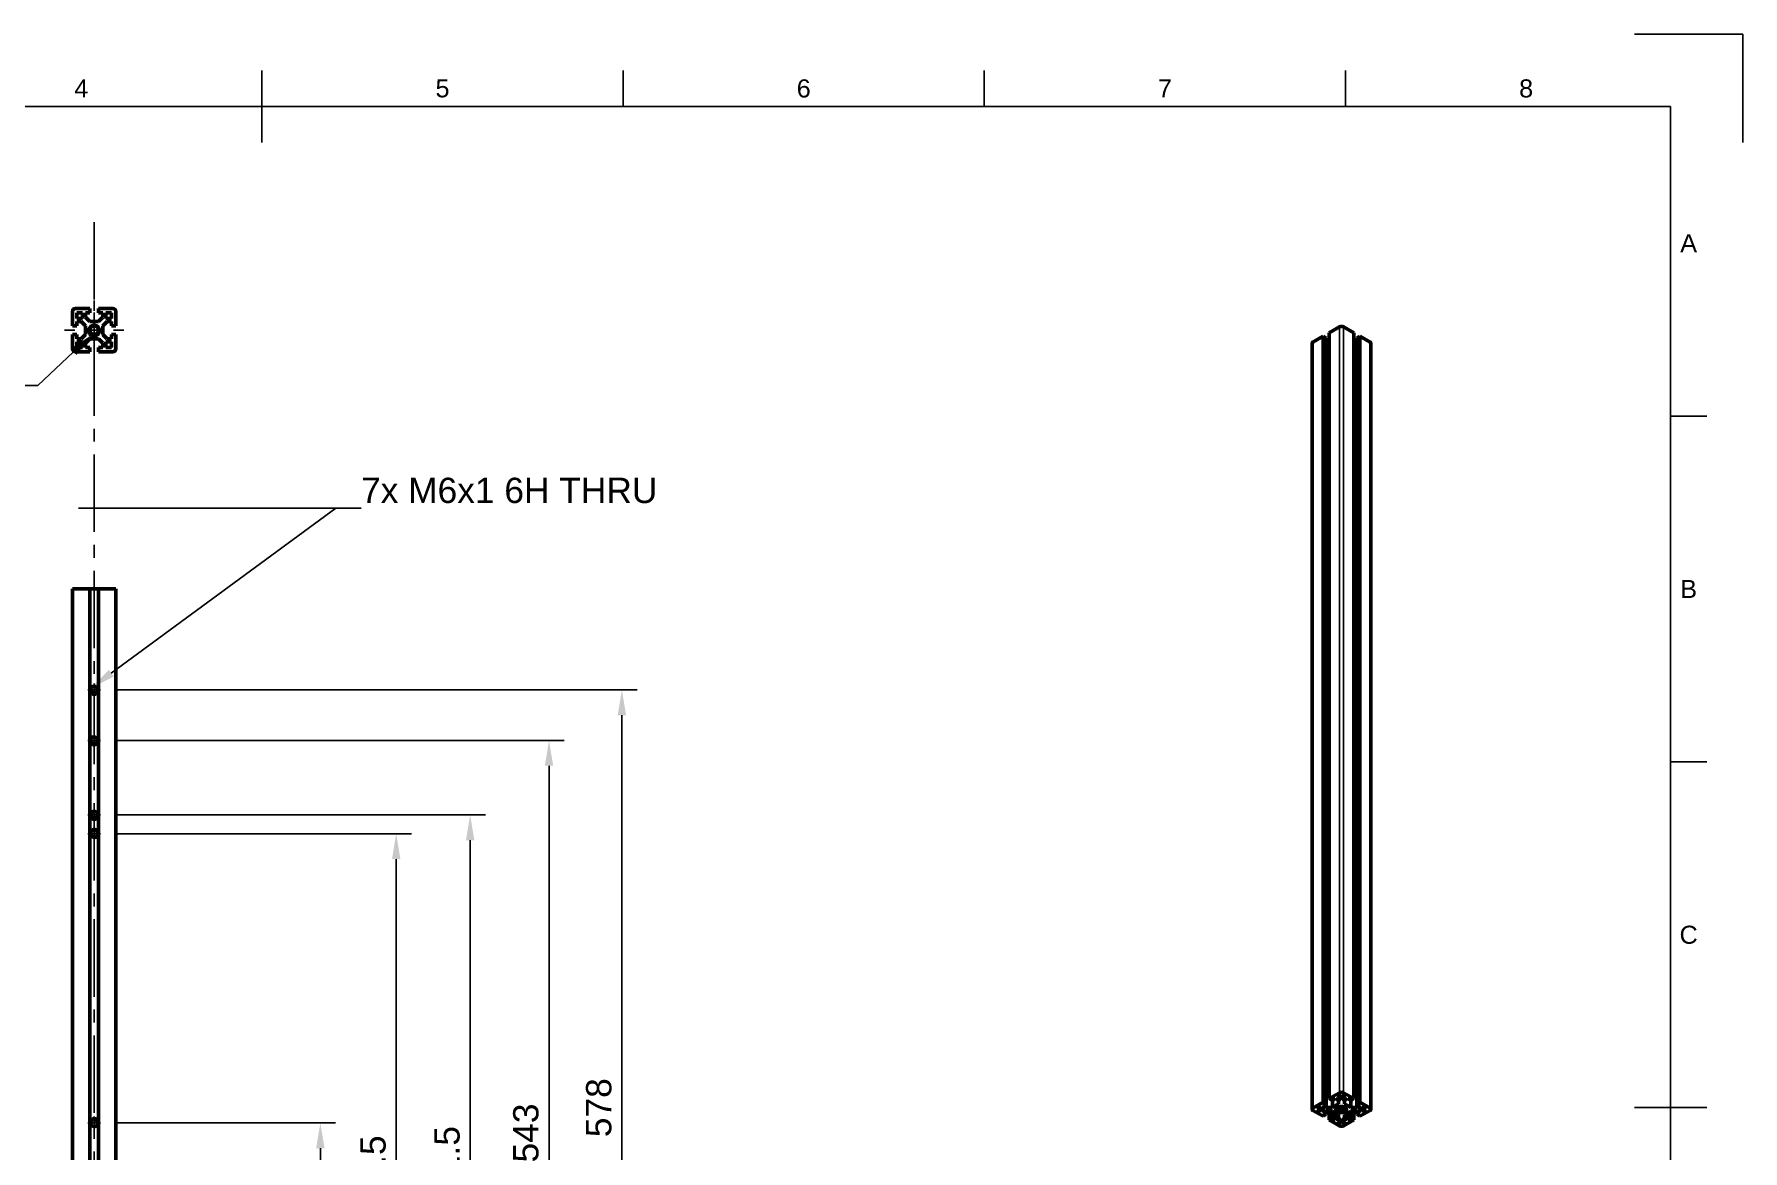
# Model space of a CAD drawing. Header units: millimetres. Extents: x 0 to 420, y 0 to 297.
# Drawn here: x 183.5 to 420, y 142.5 to 297 of the extents above; entities that cross this region are included whole.
import ezdxf
from ezdxf import colors
from ezdxf.entities.mleader import LeaderData, LeaderLine
from ezdxf.enums import TextEntityAlignment as Align
from ezdxf.math import Vec2, Vec3

# ---------------------------------------------------------------- set-up
doc = ezdxf.new("R2010")
doc.units = ezdxf.units.MM
doc.header["$LTSCALE"] = 0.75
doc.linetypes.add('CENTER2', pattern=[28.575, 19.05, -3.175, 3.175, -3.175])
for name, color, linetype, lineweight in [('Annotations', 7, 'Continuous', 25), ('Border', 7, 'Continuous', 25), ('Center Lines', 7, 'CENTER2', 25), ('Dimensions', 7, 'Continuous', 25), ('Visible', 7, 'Continuous', 50), ('Visible Narrow', 7, 'Continuous', 25)]:
    doc.layers.add(name, color=color, linetype=linetype, lineweight=lineweight)
doc.styles.add('FusionTitle', font='arial.ttf')
doc.styles.get("Standard").update_dxf_attribs({"font": 'arial.ttf'})
doc.dimstyles.new('ISO-25', dxfattribs={"dimtxt": 3.5, "dimasz": 3.5, "dimexe": 2.1, "dimexo": 2.1, "dimgap": 1.4, "dimtad": 1, "dimzin": 12, "dimdsep": 46, "dimtxsty": 'Standard', "dimcen": 0, "dimclrd": 256, "dimclre": 256, "dimclrt": 256, "dimazin": 3, "dimtp": 0.1, "dimtm": 0.1, "dimtfac": 0.714286, "dimtmove": 0, "dimatfit": 3, "dimfxl": 1, "dimtzin": 12, "dimarcsym": 0})

# ---------------------------------------------------------------- blocks, each defined once
blk = doc.blocks.new('ISO_A3_SHEET')
at = {"layer": 'Border'}
for p, q in [((215, 292), (215, 282)), ((265, 292), (265, 287)), ((315, 292), (315, 287)), ((365, 292), (365, 287)), ((410, 287), (20, 287)), ((410, 287), (410, 10)), ((415, 244.16666), (410, 244.16666)), ((415, 196.33333), (410, 196.33333)), ((415, 148.5), (405, 148.5))]:
    blk.add_line(p, q, dxfattribs=at)
at = {"layer": 'Defpoints'}
for p, q in [((420, 297), (405, 297)), ((420, 282), (420, 297))]:
    blk.add_line(p, q, dxfattribs=at)
at = {"layer": 'Border', "style": 'FusionTitle'}
for s, p in [('4', (190, 289.5)), ('5', (240, 289.5)), ('6', (290, 289.5)), ('7', (340, 289.5)), ('8', (390, 289.5)), ('A', (412.5, 268.08333)), ('B', (412.5, 220.25)), ('C', (412.5, 172.41667))]:
    blk.add_text(s, height=2.5, dxfattribs=at).set_placement(p, align=Align.MIDDLE)
blk = doc.blocks.new('*U9')
at = {"layer": 'Center Lines', "color": 0, "ltscale": 0.75, "transparency": 16777216}
blk.add_line((0, 115.512799), (0, -128.164589), dxfattribs=at)
blk = doc.blocks.new('*U13')
at = {"layer": 'Center Lines', "color": 0, "linetype": 'Continuous', "ltscale": 0.75, "transparency": 16777216}
for p, q in [((-0.892969, 0), (0.892969, 0)), ((0, -0.892969), (0, 0.892969))]:
    blk.add_line(p, q, dxfattribs=at)
blk = doc.blocks.new('*U14')
at = {"layer": 'Center Lines', "color": 0, "linetype": 'Continuous', "ltscale": 0.75, "transparency": 16777216}
for p, q in [((-0.892969, 0), (0.892969, 0)), ((0, -0.892969), (0, 0.892969))]:
    blk.add_line(p, q, dxfattribs=at)
blk = doc.blocks.new('*U15')
at = {"layer": 'Center Lines', "color": 0, "linetype": 'Continuous', "ltscale": 0.75, "transparency": 16777216}
for p, q in [((-0.892969, 0), (0.892969, 0)), ((0, -0.892969), (0, 0.892969))]:
    blk.add_line(p, q, dxfattribs=at)
blk = doc.blocks.new('*U16')
at = {"layer": 'Center Lines', "color": 0, "linetype": 'Continuous', "ltscale": 0.75, "transparency": 16777216}
for p, q in [((-0.892969, 0), (0.892969, 0)), ((0, -0.892969), (0, 0.892969))]:
    blk.add_line(p, q, dxfattribs=at)
blk = doc.blocks.new('*U24')
at = {"layer": 'Center Lines', "color": 0, "ltscale": 0.75, "transparency": 16777216}
for p, q in [((0, 2.678906), (0, 4.1)), ((-4.1, 0), (-2.678906, 0)), ((2.678906, 0), (4.1, 0)), ((0, -4.1), (0, -2.678906))]:
    blk.add_line(p, q, dxfattribs=at)
at = {"layer": 'Center Lines', "color": 0, "linetype": 'Continuous', "ltscale": 0.75, "transparency": 16777216}
for p, q in [((-0.892969, 0), (0.892969, 0)), ((0, -0.892969), (0, 0.892969))]:
    blk.add_line(p, q, dxfattribs=at)
blk = doc.blocks.new('*D48')
at = {"layer": 'Defpoints', "color": 0, "transparency": 16777216}
for p in [(192.666085, 146.387913), (223.086111, 146.387913), (194.773116, 90.687713)]:
    blk.add_point(p, dxfattribs=at)
at = {"layer": 'Dimensions', "lineweight": -2, "transparency": 16777216}
for p, q in [((194.766085, 146.387913), (225.186111, 146.387913)), ((223.086111, 94.187713), (223.086111, 142.887913)), ((196.873116, 90.687713), (225.186111, 90.687713))]:
    blk.add_line(p, q, dxfattribs=at)
at = {"layer": 'Dimensions', "transparency": 16777216}
for points in [[(222.502777, 142.887913), (223.669444, 142.887913), (223.086111, 146.387913)], [(222.502777, 94.187713), (223.669444, 94.187713), (223.086111, 90.687713)]]:
    blk.add_solid(points, dxfattribs=at)
at = {"layer": 'Dimensions', "transparency": 16777216, "insert": (219.899105, 118.537813), "char_height": 3.5, "attachment_point": 5, "rotation": 90}
blk.add_mtext('278.5', dxfattribs=at)
blk = doc.blocks.new('*D49')
at = {"layer": 'Defpoints', "color": 0, "transparency": 16777216}
for p in [(192.666085, 186.387913), (233.586111, 186.387913), (194.773116, 90.687713)]:
    blk.add_point(p, dxfattribs=at)
at = {"layer": 'Dimensions', "lineweight": -2, "transparency": 16777216}
for p, q in [((194.766085, 186.387913), (235.686111, 186.387913)), ((233.586111, 94.187713), (233.586111, 182.887913)), ((196.873116, 90.687713), (235.686111, 90.687713))]:
    blk.add_line(p, q, dxfattribs=at)
at = {"layer": 'Dimensions', "transparency": 16777216}
for points in [[(233.002777, 182.887913), (234.169444, 182.887913), (233.586111, 186.387913)], [(233.002777, 94.187713), (234.169444, 94.187713), (233.586111, 90.687713)]]:
    blk.add_solid(points, dxfattribs=at)
at = {"layer": 'Dimensions', "transparency": 16777216, "insert": (230.399105, 138.537813), "char_height": 3.5, "attachment_point": 5, "rotation": 90}
blk.add_mtext('478.5', dxfattribs=at)
blk = doc.blocks.new('*D50')
at = {"layer": 'Defpoints', "color": 0, "transparency": 16777216}
for p in [(192.664859, 188.987724), (243.827325, 188.987724), (194.773116, 90.687713)]:
    blk.add_point(p, dxfattribs=at)
at = {"layer": 'Dimensions', "lineweight": -2, "transparency": 16777216}
for p, q in [((194.764859, 188.987724), (245.927325, 188.987724)), ((243.827325, 94.187713), (243.827325, 185.487724)), ((196.873116, 90.687713), (245.927325, 90.687713))]:
    blk.add_line(p, q, dxfattribs=at)
at = {"layer": 'Dimensions', "transparency": 16777216}
for points in [[(243.243991, 185.487724), (244.410658, 185.487724), (243.827325, 188.987724)], [(243.243991, 94.187713), (244.410658, 94.187713), (243.827325, 90.687713)]]:
    blk.add_solid(points, dxfattribs=at)
at = {"layer": 'Dimensions', "transparency": 16777216, "insert": (240.640319, 139.837718), "char_height": 3.5, "attachment_point": 5, "rotation": 90}
blk.add_mtext('491.5', dxfattribs=at)
blk = doc.blocks.new('*D51')
at = {"layer": 'Defpoints', "color": 0, "transparency": 16777216}
for p in [(192.666097, 206.287713), (264.829256, 206.287713), (194.773116, 90.687713)]:
    blk.add_point(p, dxfattribs=at)
at = {"layer": 'Dimensions', "lineweight": -2, "transparency": 16777216}
for p, q in [((194.766097, 206.287713), (266.929256, 206.287713)), ((264.829256, 94.187713), (264.829256, 202.787713)), ((196.873116, 90.687713), (266.929256, 90.687713))]:
    blk.add_line(p, q, dxfattribs=at)
at = {"layer": 'Dimensions', "transparency": 16777216}
for points in [[(264.245923, 202.787713), (265.412589, 202.787713), (264.829256, 206.287713)], [(264.245923, 94.187713), (265.412589, 94.187713), (264.829256, 90.687713)]]:
    blk.add_solid(points, dxfattribs=at)
at = {"layer": 'Dimensions', "transparency": 16777216, "insert": (261.642251, 148.487713), "char_height": 3.5, "attachment_point": 5, "rotation": 90}
blk.add_mtext('578', dxfattribs=at)
blk = doc.blocks.new('*U37')
at = {"layer": 'Center Lines', "color": 0, "linetype": 'Continuous', "ltscale": 0.75, "transparency": 16777216}
for p, q in [((-0.892969, 0), (0.892969, 0)), ((0, -0.892969), (0, 0.892969))]:
    blk.add_line(p, q, dxfattribs=at)
blk = doc.blocks.new('*D52')
at = {"layer": 'Defpoints', "color": 0, "transparency": 16777216}
for p in [(192.666085, 199.287713), (194.773116, 90.687713), (254.741054, 90.687713)]:
    blk.add_point(p, dxfattribs=at)
at = {"layer": 'Dimensions', "lineweight": -2, "transparency": 16777216}
for p, q in [((194.766085, 199.287713), (256.841054, 199.287713)), ((254.741054, 195.787713), (254.741054, 94.187713)), ((196.873116, 90.687713), (256.841054, 90.687713))]:
    blk.add_line(p, q, dxfattribs=at)
at = {"layer": 'Dimensions', "transparency": 16777216}
for points in [[(254.15772, 195.787713), (255.324387, 195.787713), (254.741054, 199.287713)], [(254.15772, 94.187713), (255.324387, 94.187713), (254.741054, 90.687713)]]:
    blk.add_solid(points, dxfattribs=at)
at = {"layer": 'Dimensions', "transparency": 16777216, "insert": (251.552855, 144.987713), "char_height": 3.5, "attachment_point": 5, "rotation": 90}
blk.add_mtext('543', dxfattribs=at)

msp = doc.modelspace()

# ---------------------------------------------------------------- linework, layer by layer
at = {"layer": 'Visible', "extrusion": (0, 2.966e-13, -1)}
for p, q in [((188.7731, 256.656, 64.8), (188.7731, 258.656, 64.8)), ((189.1731, 259.056, 64.8), (191.1731, 259.056, 64.8)), ((189.3731, 258.456, 64.8), (189.3731, 257.656, 64.8)), ((190.1731, 258.456, 64.8), (189.3731, 258.456, 64.8)), ((190.1731, 257.656, 64.8), (190.1731, 258.456, 64.8)), ((190.5731, 258.456, 64.8), (190.5731, 257.856, 64.8)), ((191.1731, 258.456, 64.8), (190.5731, 258.456, 64.8)), ((190.5731, 257.856, 64.8), (191.1731, 257.256, 64.8)), ((191.1731, 259.056, 64.8), (191.1731, 258.456, 64.8)), ((192.3731, 259.056, 64.8), (194.3731, 259.056, 64.8)), ((192.3731, 258.456, 64.8), (192.3731, 259.056, 64.8)), ((192.9731, 258.456, 64.8), (192.3731, 258.456, 64.8)), ((192.3731, 257.256, 64.8), (192.9731, 257.856, 64.8)), ((192.9731, 257.856, 64.8), (192.9731, 258.456, 64.8)), ((194.1731, 258.456, 64.8), (193.3731, 258.456, 64.8)), ((193.3731, 258.456, 64.8), (193.3731, 257.656, 64.8)), ((194.1731, 257.656, 64.8), (194.1731, 258.456, 64.8)), ((194.7731, 258.656, 64.8), (194.7731, 256.656, 64.8)), ((189.3731, 256.656, 64.8), (188.7731, 256.656, 64.8)), ((188.7731, 255.456, 64.8), (189.3731, 255.456, 64.8)), ((188.7731, 253.456, 64.8), (188.7731, 255.456, 64.8)), ((189.3731, 257.656, 64.8), (190.1731, 257.656, 64.8)), ((189.3731, 257.256, 64.8), (189.3731, 256.656, 64.8)), ((189.9731, 257.256, 64.8), (189.3731, 257.256, 64.8)), ((189.3731, 255.456, 64.8), (189.3731, 254.856, 64.8)), ((190.5731, 256.656, 64.8), (189.9731, 257.256, 64.8)), ((189.9731, 254.856, 64.8), (190.5731, 255.456, 64.8)), ((190.5731, 255.456, 64.8), (190.5731, 256.656, 64.8)), ((191.1731, 257.256, 64.8), (192.3731, 257.256, 64.8)), ((193.5731, 257.256, 64.8), (192.9731, 256.656, 64.8)), ((192.9731, 256.656, 64.8), (192.9731, 255.456, 64.8)), ((192.9731, 255.456, 64.8), (193.5731, 254.856, 64.8)), ((193.3731, 257.656, 64.8), (194.1731, 257.656, 64.8)), ((194.1731, 257.256, 64.8), (193.5731, 257.256, 64.8)), ((194.1731, 256.656, 64.8), (194.1731, 257.256, 64.8)), ((194.7731, 256.656, 64.8), (194.1731, 256.656, 64.8)), ((194.1731, 255.456, 64.8), (194.7731, 255.456, 64.8)), ((194.1731, 254.856, 64.8), (194.1731, 255.456, 64.8)), ((194.7731, 255.456, 64.8), (194.7731, 253.456, 64.8)), ((189.3731, 254.856, 64.8), (189.9731, 254.856, 64.8)), ((189.3731, 254.456, 64.8), (189.3731, 253.656, 64.8)), ((190.1731, 254.456, 64.8), (189.3731, 254.456, 64.8)), ((189.3731, 253.656, 64.8), (190.1731, 253.656, 64.8)), ((190.1731, 253.656, 64.8), (190.1731, 254.456, 64.8)), ((191.1731, 254.856, 64.8), (190.5731, 254.256, 64.8)), ((190.5731, 254.256, 64.8), (190.5731, 253.656, 64.8)), ((190.5731, 253.656, 64.8), (191.1731, 253.656, 64.8)), ((192.3731, 254.856, 64.8), (191.1731, 254.856, 64.8)), ((191.1731, 253.656, 64.8), (191.1731, 253.056, 64.8)), ((192.9731, 254.256, 64.8), (192.3731, 254.856, 64.8)), ((192.3731, 253.656, 64.8), (192.9731, 253.656, 64.8)), ((192.3731, 253.056, 64.8), (192.3731, 253.656, 64.8)), ((192.9731, 253.656, 64.8), (192.9731, 254.256, 64.8)), ((193.3731, 254.456, 64.8), (193.3731, 253.656, 64.8)), ((194.1731, 254.456, 64.8), (193.3731, 254.456, 64.8)), ((193.3731, 253.656, 64.8), (194.1731, 253.656, 64.8)), ((193.5731, 254.856, 64.8), (194.1731, 254.856, 64.8)), ((194.1731, 253.656, 64.8), (194.1731, 254.456, 64.8)), ((191.1731, 253.056, 64.8), (189.1731, 253.056, 64.8)), ((194.3731, 253.056, 64.8), (192.3731, 253.056, 64.8))]:
    msp.add_line(p, q, dxfattribs=at)
at = {"layer": 'Visible', "extrusion": (0, 0.817547, -0.575862)}
for p, q in [((364.166, 256.5077, -34.0785), (362.7518, 255.6933, -35.2347)), ((362.7518, 149.7392, 39.397), (362.7518, 255.6933, -35.2347)), ((366.1459, 255.6933, -35.2347), (364.7317, 256.5077, -34.0785)), ((366.1459, 149.7392, 39.397), (366.1459, 255.6933, -35.2347)), ((360.3719, 148.2733, 37.3158), (360.3719, 254.2274, -37.3158)), ((361.9033, 255.2047, -35.9284), (360.4891, 254.3903, -37.0846)), ((362.3275, 254.9604, -36.2753), (361.9033, 255.2047, -35.9284)), ((361.9033, 149.2506, 38.7033), (361.9033, 255.2047, -35.9284)), ((362.3275, 149.0063, 38.3564), (362.3275, 254.9604, -36.2753)), ((362.7518, 254.4718, -36.969), (362.3275, 254.4718, -36.969)), ((366.5702, 254.4718, -36.969), (366.1459, 254.4718, -36.969)), ((366.9944, 255.2047, -35.9284), (366.5702, 254.9604, -36.2753)), ((366.5702, 149.0063, 38.3564), (366.5702, 254.9604, -36.2753)), ((368.4087, 254.3903, -37.0846), (366.9944, 255.2047, -35.9284)), ((366.9944, 149.2506, 38.7033), (366.9944, 255.2047, -35.9284)), ((368.5258, 148.2733, 37.3158), (368.5258, 254.2274, -37.3158)), ((360.4891, 148.4362, 37.5471), (361.9033, 149.2506, 38.7033)), ((361.9033, 149.2506, 38.7033), (362.3275, 149.0063, 38.3564)), ((362.7518, 149.7392, 39.397), (364.166, 150.5536, 40.5532)), ((363.1761, 149.4949, 39.0501), (362.7518, 149.7392, 39.397)), ((363.6003, 149.7392, 39.397), (363.1761, 149.4949, 39.0501)), ((363.1761, 149.4949, 36.9743), (363.1761, 148.5176, 37.6627)), ((364.0246, 149.4949, 39.0501), (363.6003, 149.7392, 39.397)), ((364.4489, 150.2279, 40.0907), (363.8832, 149.9021, 39.6282)), ((363.8832, 149.9021, 39.6282), (364.4489, 149.5764, 39.1657)), ((364.0246, 149.0063, 38.3564), (364.0246, 149.4949, 39.0501)), ((364.4489, 149.5764, 39.1657), (364.4489, 150.2279, 38.7068)), ((365.0145, 149.9021, 39.6282), (364.4489, 150.2279, 40.0907)), ((364.4489, 149.5764, 39.1657), (365.0145, 149.9021, 39.6282)), ((364.7317, 150.5536, 40.5532), (366.1459, 149.7392, 39.397)), ((365.2974, 149.7392, 39.397), (364.8731, 149.4949, 39.0501)), ((364.8731, 149.4949, 39.0501), (364.8731, 149.0063, 38.3564)), ((365.7217, 149.4949, 39.0501), (365.2974, 149.7392, 39.397)), ((366.1459, 149.7392, 39.397), (365.7217, 149.4949, 39.0501)), ((365.7217, 148.5176, 37.6627), (365.7217, 149.4949, 36.9743)), ((366.5702, 149.0063, 38.3564), (366.9944, 149.2506, 38.7033)), ((366.9944, 149.2506, 38.7033), (368.4087, 148.4362, 37.5471)), ((361.9033, 147.2961, 35.9284), (360.4891, 148.1104, 37.0846)), ((361.6204, 148.5991, 37.7783), (361.0548, 148.2733, 37.3158)), ((361.0548, 148.2733, 37.3158), (361.6204, 147.9476, 36.8534)), ((362.1861, 148.2733, 37.3158), (361.6204, 148.5991, 37.7783)), ((361.6204, 147.9476, 36.8534), (361.6204, 148.5991, 36.3945)), ((361.6204, 147.9476, 36.8534), (362.1861, 148.2733, 37.3158)), ((362.3275, 149.0063, 38.3564), (361.9033, 148.762, 38.0095)), ((361.9033, 148.762, 38.0095), (362.3275, 148.5176, 37.6627)), ((362.3275, 148.029, 36.969), (361.9033, 147.7847, 36.6221)), ((361.9033, 147.7847, 36.6221), (362.3275, 147.5404, 36.2753)), ((362.3275, 147.5404, 36.2753), (361.9033, 147.2961, 35.9284)), ((362.3275, 148.5176, 37.6627), (362.3275, 149.0063, 37.3185)), ((362.3275, 148.5176, 37.6627), (363.1761, 148.5176, 37.6627)), ((362.3275, 147.5404, 36.2753), (362.3275, 148.029, 35.9311)), ((363.1761, 148.029, 36.969), (362.3275, 148.029, 36.969)), ((362.7518, 146.8074, 35.2347), (362.7518, 148.029, 34.3742)), ((362.7518, 146.8074, 35.2347), (363.1761, 147.0517, 35.5816)), ((364.166, 145.993, 34.0785), (362.7518, 146.8074, 35.2347)), ((363.1761, 148.5176, 37.6627), (364.0246, 149.0063, 38.3564)), ((364.0246, 147.5404, 36.2753), (363.1761, 148.029, 36.969)), ((363.1761, 147.0517, 35.5816), (363.1761, 148.029, 34.8932)), ((363.1761, 147.0517, 35.5816), (363.6003, 146.8074, 35.2347)), ((363.6003, 146.8074, 35.2347), (363.6003, 147.7847, 34.5463)), ((363.6003, 146.8074, 35.2347), (364.0246, 147.0517, 35.5816)), ((364.4489, 146.9703, 35.4659), (363.8832, 146.6445, 35.0035)), ((364.0246, 147.0517, 35.5816), (364.0246, 147.5404, 36.2753)), ((364.4489, 146.3188, 34.541), (364.4489, 146.9703, 34.0821)), ((365.0145, 146.6445, 35.0035), (364.4489, 146.9703, 35.4659)), ((366.1459, 146.8074, 35.2347), (364.7317, 145.993, 34.0785)), ((364.8731, 149.0063, 38.3564), (365.7217, 148.5176, 37.6627)), ((365.7217, 148.029, 36.969), (364.8731, 147.5404, 36.2753)), ((364.8731, 147.5404, 36.2753), (364.8731, 147.0517, 35.5816)), ((364.8731, 147.0517, 35.5816), (365.2974, 146.8074, 35.2347)), ((365.2974, 146.8074, 35.2347), (365.2974, 147.7847, 34.5463)), ((365.2974, 146.8074, 35.2347), (365.7217, 147.0517, 35.5816)), ((365.7217, 148.5176, 37.6627), (366.5702, 148.5176, 37.6627)), ((365.7217, 147.0517, 35.5816), (365.7217, 148.029, 34.8932)), ((366.5702, 148.029, 36.969), (365.7217, 148.029, 36.969)), ((365.7217, 147.0517, 35.5816), (366.1459, 146.8074, 35.2347)), ((366.1459, 146.8074, 35.2347), (366.1459, 148.029, 34.3742)), ((366.9944, 148.762, 38.0095), (366.5702, 149.0063, 38.3564)), ((366.5702, 148.5176, 37.6627), (366.5702, 149.0063, 37.3185)), ((366.5702, 148.5176, 37.6627), (366.9944, 148.762, 38.0095)), ((366.9944, 147.7847, 36.6221), (366.5702, 148.029, 36.969)), ((366.5702, 147.5404, 36.2753), (366.5702, 148.029, 35.9311)), ((366.5702, 147.5404, 36.2753), (366.9944, 147.7847, 36.6221)), ((366.9944, 147.2961, 35.9284), (366.5702, 147.5404, 36.2753)), ((367.2773, 148.5991, 37.7783), (366.7116, 148.2733, 37.3158)), ((366.7116, 148.2733, 37.3158), (367.2773, 147.9476, 36.8534)), ((368.4087, 148.1104, 37.0846), (366.9944, 147.2961, 35.9284)), ((367.843, 148.2733, 37.3158), (367.2773, 148.5991, 37.7783)), ((367.2773, 148.5991, 36.3945), (367.2773, 147.9476, 36.8534)), ((367.2773, 147.9476, 36.8534), (367.843, 148.2733, 37.3158)), ((363.8832, 146.6445, 35.0035), (364.4489, 146.3188, 34.541)), ((364.4489, 146.3188, 34.541), (365.0145, 146.6445, 35.0035))]:
    msp.add_line(p, q, dxfattribs=at)
at = {"layer": 'Visible', "extrusion": (0, 1, 0)}
for p, q in [((188.7731, 220.2877, 2.6), (188.7731, 90.6877, 2.6)), ((191.1731, 220.2877, 3), (189.1731, 220.2877, 3)), ((192.3731, 220.2877, 1.2), (191.1731, 220.2877, 1.2)), ((191.1731, 90.6877, 3), (191.1731, 220.2877, 3)), ((194.3731, 220.2877, 3), (192.3731, 220.2877, 3)), ((192.3731, 90.6877, 3), (192.3731, 220.2877, 3)), ((194.7731, 90.6877, 2.6), (194.7731, 220.2877, 2.6))]:
    msp.add_line(p, q, dxfattribs=at)
at = {"layer": 'Visible', "extrusion": (0, 2.966e-13, -1)}
msp.add_circle((-191.7731, 256.056, -60.8), 0.6, dxfattribs=at)
for centre, radius, start, end in [((-189.1731, 258.656, -64.8), 0.4, 0, 90), ((-194.3731, 258.656, -64.8), 0.4, 90, 180), ((-191.7731, 256.056, -64.8), 0.678, 40.613127, 139.386873), ((-189.1731, 253.456, -64.8), 0.4, 269.999989, 0), ((-191.7731, 256.056, -64.8), 0.817, 254.990872, 285.009128), ((-194.3731, 253.456, -64.8), 0.4, 180, 270)]:
    msp.add_arc(centre, radius, start, end, dxfattribs=at)
at = {"layer": 'Visible', "extrusion": (0, 0.817547, -0.575862)}
for centre, radius, start, end in [((-364.4489, 119.5693, 229.3317), 0.4, 45, 135), ((-360.7719, 115.8924, 229.3317), 0.4, 0, 45), ((-368.1258, 115.8924, 229.3317), 0.4, 135, 180), ((-364.4489, 119.5693, 99.7317), 0.4, 45, 135), ((-360.7719, 115.8924, 99.7317), 0.4, 314.999989, 45), ((-364.4489, 115.8924, 99.7317), 0.817, 299.990872, 330.009128), ((-364.4489, 115.8924, 99.7317), 0.678, 85.613127, 184.386873), ((-368.1258, 115.8924, 99.7317), 0.4, 135, 225), ((-364.4489, 112.2154, 99.7317), 0.4, 225, 315)]:
    msp.add_arc(centre, radius, start, end, dxfattribs=at)
at = {"layer": 'Visible', "extrusion": (0, 1, 0)}
for centre, start, end in [((-189.1731, 2.6, 220.2877), 0, 90), ((-194.3731, 2.6, 220.2877), 90, 180)]:
    msp.add_arc(centre, 0.4, start, end, dxfattribs=at)
at = {"layer": 'Visible', "extrusion": (1e-16, 0, -1)}
for centre, radius, start, end in [((-191.7731, 206.2877, -1.2), 0.5035, 40.529989, 139.470011), ((-191.7731, 206.2877, -1.2), 0.6147, 255.032441, 284.967559), ((-191.7731, 199.2877, -1.2), 0.5035, 40.529989, 139.470011), ((-191.7731, 199.2877, -1.2), 0.6147, 255.032441, 284.967559)]:
    msp.add_arc(centre, radius, start, end, dxfattribs=at)
at = {"layer": 'Visible', "extrusion": (7.8e-15, -6.6e-15, -1)}
msp.add_arc((-191.7719, 188.9877, -1.2), 0.5035, 40.529989, 139.470011, dxfattribs=at)
at = {"layer": 'Visible', "extrusion": (9e-16, -2.8e-15, -1)}
msp.add_arc((-191.7719, 188.9877, -1.2), 0.6147, 255.032441, 284.967559, dxfattribs=at)
at = {"layer": 'Visible', "extrusion": (-1.294e-13, -2.04e-13, -1)}
for centre in [(-191.7731, 186.3879, -1.2), (-191.7731, 146.3879, -1.2)]:
    msp.add_arc(centre, 0.6147, 122.416607, 152.351725, dxfattribs=at)
at = {"layer": 'Visible', "extrusion": (-5e-16, 1.67e-14, -1)}
for centre, start in [((-191.7731, 186.3879, -1.2), 267.914154), ((-191.7731, 146.3879, -1.2), 267.914155)]:
    msp.add_arc(centre, 0.5035, start, 6.854177, dxfattribs=at)
at = {"layer": 'Visible'}
for points, knots in [([(191.5615, 255.2668, 64.8), (191.4634, 255.3022, 64.8), (191.373, 255.3562, 64.8), (191.2209, 255.4938, 64.8), (191.1598, 255.5752, 64.8), (191.0744, 255.754, 64.8), (191.0497, 255.8491, 64.8), (191.039, 256.04, 64.8), (191.0517, 256.1339, 64.8), (191.1006, 256.2751, 64.8), (191.125, 256.3253, 64.8), (191.1844, 256.4178, 64.8), (191.2191, 256.4598, 64.8), (191.2585, 256.4973, 64.8)], [0, 0, 0, 0, 0.156510433, 0.156510433, 0.307908356, 0.307908356, 0.454191613, 0.454191613, 0.595358102, 0.595358102, 0.679010537, 0.679010537, 0.760759817, 0.760759817, 0.760759817, 0.760759817]), ([(191.2598, 256.4963, 64.6186), (191.1802, 256.4031, 64.6258), (191.1249, 256.2892, 64.633), (191.1045, 256.1683, 64.6402), (191.0669, 255.9442, 64.6535), (191.1511, 255.7034, 64.6668), (191.3201, 255.5516, 64.6802), (191.4872, 255.4015, 64.6934), (191.732, 255.3429, 64.7066), (191.949, 255.4012, 64.7197), (192.1691, 255.4603, 64.7331), (192.3535, 255.638, 64.7465), (192.4208, 255.8558, 64.7599), (192.4881, 256.0735, 64.7732), (192.4361, 256.3242, 64.7866), (192.2878, 256.4973, 64.8)], [-4.55925824, -4.55925824, -4.55925824, -4.55925824, -4.01692442, -4.01692442, -4.01692442, -3.01143717, -3.01143717, -3.01143717, -2.01724784, -2.01724784, -2.01724784, -1.00862392, -1.00862392, -1.00862392, 0, 0, 0, 0]), ([(192.2878, 256.4973, 64.8), (192.3526, 256.4356, 64.8), (192.4045, 256.3616, 64.8), (192.4791, 256.195, 64.8), (192.4999, 256.1034, 64.8), (192.5058, 255.914, 64.8), (192.4897, 255.8179, 64.8), (192.4209, 255.6338, 64.8), (192.3677, 255.5481, 64.8), (192.257, 255.4285, 64.8), (192.2088, 255.3877, 64.8), (192.1028, 255.3175, 64.8), (192.0451, 255.2886, 64.8), (191.9847, 255.2668, 64.8)], [0, 0, 0, 0, 0.134259234, 0.134259234, 0.273620838, 0.273620838, 0.418082467, 0.418082467, 0.567641738, 0.567641738, 0.661747867, 0.661747867, 0.757763665, 0.757763665, 0.757763665, 0.757763665]), ([(191.6144, 205.6939, 1.2), (191.5407, 205.7208, 1.2), (191.473, 205.7616, 1.2), (191.3593, 205.8654, 1.2), (191.3138, 205.9267, 1.2), (191.2505, 206.0608, 1.2), (191.2323, 206.132, 1.2), (191.225, 206.2747, 1.2), (191.2348, 206.3447, 1.2), (191.2718, 206.4499, 1.2), (191.2901, 206.4873, 1.2), (191.3349, 206.556, 1.2), (191.3609, 206.5872, 1.2), (191.3904, 206.6149, 1.2)], [0, 0, 0, 0, 0.117587534, 0.117587534, 0.23108734, 0.23108734, 0.340497787, 0.340497787, 0.445817318, 0.445817318, 0.508296731, 0.508296731, 0.56924861, 0.56924861, 0.56924861, 0.56924861]), ([(191.3905, 206.6148, 1.055), (191.3815, 206.6044, 1.0558), (191.3729, 206.5935, 1.0567), (191.3648, 206.5823, 1.0576), (191.2606, 206.4378, 1.0689), (191.2415, 206.2364, 1.0801), (191.3168, 206.0749, 1.0914), (191.3931, 205.9114, 1.1028), (191.5632, 205.7958, 1.1142), (191.7434, 205.7851, 1.1256), (191.9218, 205.7745, 1.1369), (192.1027, 205.8672, 1.1482), (192.1984, 206.0181, 1.1595), (192.2942, 206.1693, 1.1708), (192.3007, 206.3728, 1.1821), (192.2146, 206.5298, 1.1934), (192.198, 206.5601, 1.1956), (192.1783, 206.5886, 1.1978), (192.1558, 206.6149, 1.2)], [-4.55635616, -4.55635616, -4.55635616, -4.55635616, -4.47393926, -4.47393926, -4.47393926, -3.41265317, -3.41265317, -3.41265317, -2.33730035, -2.33730035, -2.33730035, -1.27244798, -1.27244798, -1.27244798, -0.20588963, -0.20588963, -0.20588963, 0, 0, 0, 0]), ([(192.1558, 206.6149, 1.2), (192.2043, 206.5694, 1.2), (192.2432, 206.5146, 1.2), (192.2995, 206.391, 1.2), (192.3154, 206.3228, 1.2), (192.3207, 206.1815, 1.2), (192.3091, 206.1096, 1.2), (192.2586, 205.9716, 1.2), (192.2191, 205.9072, 1.2), (192.1365, 205.8169, 1.2), (192.1004, 205.7859, 1.2), (192.0208, 205.7325, 1.2), (191.9774, 205.7105, 1.2), (191.9319, 205.6939, 1.2)], [0, 0, 0, 0, 0.0997698, 0.0997698, 0.203618253, 0.203618253, 0.311543588, 0.311543588, 0.423543967, 0.423543967, 0.494427949, 0.494427949, 0.566847306, 0.566847306, 0.566847306, 0.566847306]), ([(191.6144, 198.6939, 1.2), (191.5407, 198.7208, 1.2), (191.473, 198.7616, 1.2), (191.3593, 198.8654, 1.2), (191.3138, 198.9267, 1.2), (191.2505, 199.0608, 1.2), (191.2323, 199.132, 1.2), (191.225, 199.2747, 1.2), (191.2348, 199.3447, 1.2), (191.2718, 199.4499, 1.2), (191.2901, 199.4873, 1.2), (191.3349, 199.556, 1.2), (191.3609, 199.5872, 1.2), (191.3904, 199.6149, 1.2)], [0, 0, 0, 0, 0.117587534, 0.117587534, 0.23108734, 0.23108734, 0.340497787, 0.340497787, 0.445817318, 0.445817318, 0.508296731, 0.508296731, 0.56924861, 0.56924861, 0.56924861, 0.56924861]), ([(191.3905, 199.6148, 1.055), (191.3815, 199.6043, 1.0558), (191.3729, 199.5935, 1.0567), (191.3648, 199.5823, 1.0576), (191.2606, 199.4378, 1.0689), (191.2415, 199.2364, 1.0801), (191.3168, 199.0749, 1.0914), (191.3931, 198.9114, 1.1028), (191.5632, 198.7958, 1.1142), (191.7434, 198.7851, 1.1256), (191.9218, 198.7745, 1.1369), (192.1027, 198.8672, 1.1482), (192.1984, 199.0181, 1.1595), (192.2942, 199.1693, 1.1708), (192.3007, 199.3728, 1.1821), (192.2146, 199.5298, 1.1934), (192.198, 199.5601, 1.1956), (192.1783, 199.5886, 1.1978), (192.1558, 199.6149, 1.2)], [-4.55635616, -4.55635616, -4.55635616, -4.55635616, -4.47391855, -4.47391855, -4.47391855, -3.41263251, -3.41263251, -3.41263251, -2.33727993, -2.33727993, -2.33727993, -1.27242772, -1.27242772, -1.27242772, -0.20586973, -0.20586973, -0.20586973, 0, 0, 0, 0]), ([(191.6131, 188.3939, 1.2), (191.5395, 188.4208, 1.2), (191.4718, 188.4616, 1.2), (191.3581, 188.5654, 1.2), (191.3126, 188.6267, 1.2), (191.2492, 188.7609, 1.2), (191.2311, 188.8321, 1.2), (191.2237, 188.9747, 1.2), (191.2336, 189.0447, 1.2), (191.2706, 189.1499, 1.2), (191.2889, 189.1873, 1.2), (191.3337, 189.256, 1.2), (191.3597, 189.2872, 1.2), (191.3892, 189.3149, 1.2)], [0, 0, 0, 0, 0.117587534, 0.117587534, 0.23108734, 0.23108734, 0.340497787, 0.340497787, 0.445817318, 0.445817318, 0.508296731, 0.508296731, 0.56924861, 0.56924861, 0.56924861, 0.56924861]), ([(191.3893, 189.3148, 1.055), (191.38, 189.3041, 1.0559), (191.3712, 189.293, 1.0568), (191.363, 189.2815, 1.0577), (191.259, 189.1368, 1.0689), (191.2404, 188.9353, 1.0802), (191.316, 188.774, 1.0914), (191.3926, 188.6106, 1.1028), (191.563, 188.4953, 1.1143), (191.7432, 188.485, 1.1257), (191.9216, 188.4748, 1.137), (192.1023, 188.5678, 1.1483), (192.1977, 188.719, 1.1596), (192.2932, 188.8703, 1.1709), (192.2993, 189.0739, 1.1822), (192.2129, 189.2306, 1.1935), (192.1964, 189.2606, 1.1957), (192.1768, 189.2889, 1.1978), (192.1546, 189.3149, 1.2)], [-4.55635616, -4.55635616, -4.55635616, -4.55635616, -4.47188058, -4.47188058, -4.47188058, -3.4105996, -3.4105996, -3.4105996, -2.33527082, -2.33527082, -2.33527082, -1.27043439, -1.27043439, -1.27043439, -0.20391058, -0.20391058, -0.20391058, 0, 0, 0, 0]), ([(191.2732, 186.448, 1.2), (191.2739, 186.5145, 1.2), (191.2879, 186.5802, 1.2), (191.3407, 186.7054, 1.2), (191.3801, 186.7632, 1.2), (191.4805, 186.8628, 1.2), (191.5412, 186.9029, 1.2), (191.6771, 186.9592, 1.2), (191.7512, 186.9738, 1.2), (191.8736, 186.9742, 1.2), (191.9208, 186.9685, 1.2), (192.014, 186.9461, 1.2), (192.0596, 186.929, 1.2), (192.1026, 186.9068, 1.2)], [0, 0, 0, 0, 0.0997698, 0.0997698, 0.203618253, 0.203618253, 0.311543588, 0.311543588, 0.423543967, 0.423543967, 0.494427949, 0.494427949, 0.566847306, 0.566847306, 0.566847306, 0.566847306]), ([(191.7912, 185.8857, 1.055), (191.9227, 185.8917, 1.0633), (192.0524, 185.9487, 1.0717), (192.1421, 186.0454, 1.08), (192.2654, 186.1782, 1.0914), (192.3082, 186.3805, 1.1029), (192.2492, 186.5518, 1.1144), (192.1908, 186.7213, 1.1257), (192.0356, 186.8535, 1.137), (191.859, 186.884, 1.1484), (191.6814, 186.9148, 1.1597), (191.4897, 186.8414, 1.1711), (191.3781, 186.7001, 1.1825), (191.3209, 186.6278, 1.1883), (191.2842, 186.5395, 1.1942), (191.2732, 186.448, 1.2)], [24.90791291, 24.90791291, 24.90791291, 24.90791291, 25.69413693, 25.69413693, 25.69413693, 26.77391653, 26.77391653, 26.77391653, 27.84176053, 27.84176053, 27.84176053, 28.91520148, 28.91520148, 28.91520148, 29.46426907, 29.46426907, 29.46426907, 29.46426907]), ([(191.2732, 146.448, 1.2), (191.2739, 146.5145, 1.2), (191.2879, 146.5802, 1.2), (191.3407, 146.7054, 1.2), (191.3801, 146.7632, 1.2), (191.4805, 146.8628, 1.2), (191.5412, 146.9029, 1.2), (191.6771, 146.9592, 1.2), (191.7512, 146.9738, 1.2), (191.8736, 146.9742, 1.2), (191.9208, 146.9685, 1.2), (192.014, 146.9461, 1.2), (192.0596, 146.929, 1.2), (192.1026, 146.9068, 1.2)], [0, 0, 0, 0, 0.0997698, 0.0997698, 0.203618253, 0.203618253, 0.311543588, 0.311543588, 0.423543967, 0.423543967, 0.494427949, 0.494427949, 0.566847306, 0.566847306, 0.566847306, 0.566847306]), ([(191.7912, 145.8857, 1.055), (191.9227, 145.8917, 1.0633), (192.0524, 145.9487, 1.0717), (192.1421, 146.0454, 1.08), (192.2654, 146.1782, 1.0914), (192.3082, 146.3805, 1.1029), (192.2492, 146.5518, 1.1144), (192.1908, 146.7213, 1.1257), (192.0356, 146.8535, 1.137), (191.859, 146.884, 1.1484), (191.6814, 146.9148, 1.1597), (191.4897, 146.8414, 1.1711), (191.3781, 146.7001, 1.1825), (191.3209, 146.6278, 1.1883), (191.2842, 146.5395, 1.1942), (191.2732, 146.448, 1.2)], [24.90791291, 24.90791291, 24.90791291, 24.90791291, 25.69413693, 25.69413693, 25.69413693, 26.77391653, 26.77391653, 26.77391653, 27.84176053, 27.84176053, 27.84176053, 28.91520148, 28.91520148, 28.91520148, 29.46426907, 29.46426907, 29.46426907, 29.46426907]), ([(363.7932, 148.4777, 37.3768), (363.7758, 148.4361, 37.3249), (363.7682, 148.3932, 37.2709), (363.7719, 148.3504, 37.2171), (363.7839, 148.2104, 37.0413), (363.9156, 148.0761, 36.8736), (364.1102, 148.0007, 36.7895), (364.3077, 147.9242, 36.7041), (364.5637, 147.9105, 36.7079), (364.7653, 147.9609, 36.8025), (364.9669, 148.0112, 36.8972), (365.1074, 148.1235, 37.0799), (365.1248, 148.2435, 37.2734)], [-3.31550693, -3.31550693, -3.31550693, -3.31550693, -3.01143717, -3.01143717, -3.01143717, -2.01724784, -2.01724784, -2.01724784, -1.00862392, -1.00862392, -1.00862392, 0, 0, 0, 0]), ([(365.124, 148.3012, 37.2367), (365.1201, 148.269, 37.1846), (365.1079, 148.237, 37.133), (365.0873, 148.2067, 37.0837), (365.0116, 148.0956, 36.903), (364.824, 148.0096, 36.7581), (364.6052, 147.9906, 36.7081), (364.3865, 147.9715, 36.6581), (364.1435, 148.0202, 36.7044), (363.9809, 148.1203, 36.8236), (363.8595, 148.1951, 36.9126), (363.7857, 148.2969, 37.0402), (363.7733, 148.4012, 37.1711)], [3.73670995, 3.73670995, 3.73670995, 3.73670995, 4.00827413, 4.00827413, 4.00827413, 5.00311752, 5.00311752, 5.00311752, 5.99765972, 5.99765972, 5.99765972, 6.74028366, 6.74028366, 6.74028366, 6.74028366]), ([(363.7912, 148.4752, 36.9734), (363.7969, 148.4607, 36.9552), (363.8038, 148.4463, 36.9373), (363.812, 148.4322, 36.9197), (363.8889, 148.3001, 36.7549), (364.0771, 148.1934, 36.6264), (364.2957, 148.1534, 36.5925), (364.517, 148.113, 36.5582), (364.7625, 148.1419, 36.6224), (364.9244, 148.2228, 36.7604), (365.0082, 148.2646, 36.8318), (365.0682, 148.3195, 36.9217), (365.1, 148.379, 37.0181)], [-9.10435903, -9.10435903, -9.10435903, -9.10435903, -8.99834275, -8.99834275, -8.99834275, -8.00533787, -8.00533787, -8.00533787, -7.00003561, -7.00003561, -7.00003561, -6.47997193, -6.47997193, -6.47997193, -6.47997193]), ([(365.084, 148.4084, 36.9353), (365.0313, 148.3346, 36.8152), (364.9329, 148.2705, 36.7088), (364.805, 148.2322, 36.6392), (364.6141, 148.1751, 36.5352), (364.3633, 148.1777, 36.516), (364.1602, 148.2434, 36.5865), (363.9984, 148.2959, 36.6428), (363.8709, 148.3874, 36.7545), (363.8102, 148.4927, 36.8857)], [10.30053097, 10.30053097, 10.30053097, 10.30053097, 10.96596967, 10.96596967, 10.96596967, 11.9587746, 11.9587746, 11.9587746, 12.75031444, 12.75031444, 12.75031444, 12.75031444]), ([(363.8869, 148.5442, 36.6614), (363.8952, 148.5363, 36.6517), (363.904, 148.5286, 36.6422), (363.9132, 148.521, 36.633), (364.052, 148.4071, 36.4944), (364.285, 148.338, 36.4193), (364.5105, 148.339, 36.4438), (364.714, 148.3399, 36.4659), (364.9055, 148.3976, 36.5686), (365.0175, 148.4859, 36.7149)], [-15.03800178, -15.03800178, -15.03800178, -15.03800178, -14.9715632, -14.9715632, -14.9715632, -13.96950478, -13.96950478, -13.96950478, -13.0653756, -13.0653756, -13.0653756, -13.0653756]), ([(364.9808, 148.5154, 36.6312), (364.9782, 148.5137, 36.6284), (364.9756, 148.512, 36.6256), (364.9729, 148.5104, 36.6228), (364.8308, 148.4214, 36.4736), (364.5987, 148.3775, 36.3885), (364.376, 148.4021, 36.4007), (364.2031, 148.4212, 36.4101), (364.04, 148.4814, 36.4777), (363.9281, 148.5661, 36.5802)], [16.90016571, 16.90016571, 16.90016571, 16.90016571, 16.91869454, 16.91869454, 16.91869454, 17.90988035, 17.90988035, 17.90988035, 18.67936634, 18.67936634, 18.67936634, 18.67936634]), ([(364.0848, 148.6242, 36.3692), (364.2694, 148.5463, 36.2808), (364.5121, 148.5239, 36.2714), (364.7135, 148.5626, 36.3486), (364.756, 148.5708, 36.3649), (364.7964, 148.5816, 36.385), (364.8341, 148.5946, 36.4082)], [-20.91069559, -20.91069559, -20.91069559, -20.91069559, -19.94283814, -19.94283814, -19.94283814, -19.7384655, -19.7384655, -19.7384655, -19.7384655]), ([(364.743, 148.6253, 36.3218), (364.6993, 148.6153, 36.3026), (364.6533, 148.6079, 36.2873), (364.6059, 148.6038, 36.2764), (364.4653, 148.5914, 36.2441), (364.3146, 148.6071, 36.2516), (364.1817, 148.6464, 36.2927)], [23.635799157, 23.635799157, 23.635799157, 23.635799157, 23.851678949, 23.851678949, 23.851678949, 24.491050132, 24.491050132, 24.491050132, 24.491050132]), ([(364.693, 148.6158, 36.1226), (364.6117, 148.6042, 36.099), (364.5266, 148.5998, 36.0856), (364.4412, 148.6037, 36.0838), (364.397, 148.6057, 36.0829), (364.3531, 148.6099, 36.0852), (364.3097, 148.6161, 36.0903)], [38.180321748, 38.180321748, 38.180321748, 38.180321748, 38.49391514, 38.49391514, 38.49391514, 38.655966387, 38.655966387, 38.655966387, 38.655966387]), ([(364.6931, 148.0024, 36.5543), (364.6307, 147.9935, 36.5361), (364.566, 147.9889, 36.524), (364.5006, 147.9891, 36.5187), (364.4368, 147.9893, 36.5136), (364.3726, 147.9941, 36.5151), (364.3098, 148.0032, 36.5225)], [19.330765827, 19.330765827, 19.330765827, 19.330765827, 19.571613468, 19.571613468, 19.571613468, 19.806410466, 19.806410466, 19.806410466, 19.806410466])]:
    msp.add_open_spline(points, degree=3, knots=knots, dxfattribs=at)
at = {"layer": 'Visible', "extrusion": (-9.4851e-12, -2.8781e-12, -1)}
msp.add_open_spline([(192.1558, 199.6149, 1.2), (192.2043, 199.5694, 1.2), (192.2432, 199.5146, 1.2), (192.2995, 199.391, 1.2), (192.3154, 199.3228, 1.2), (192.3207, 199.1815, 1.2), (192.3091, 199.1096, 1.2), (192.2585, 198.9716, 1.2), (192.2191, 198.9072, 1.2), (192.1365, 198.8169, 1.2), (192.1004, 198.7859, 1.2), (192.0208, 198.7325, 1.2), (191.9774, 198.7105, 1.2), (191.9319, 198.6939, 1.2)], degree=3, knots=[0, 0, 0, 0, 0.0997698, 0.0997698, 0.203618253, 0.203618253, 0.311543588, 0.311543588, 0.423543967, 0.423543967, 0.494427949, 0.494427949, 0.566847306, 0.566847306, 0.566847306, 0.566847306], dxfattribs=at)
at = {"layer": 'Visible', "extrusion": (-4.0651e-12, -1.2335e-12, -1)}
msp.add_open_spline([(192.1546, 189.3149, 1.2), (192.2031, 189.2694, 1.2), (192.242, 189.2146, 1.2), (192.2983, 189.091, 1.2), (192.3141, 189.0228, 1.2), (192.3195, 188.8815, 1.2), (192.3079, 188.8096, 1.2), (192.2573, 188.6716, 1.2), (192.2178, 188.6072, 1.2), (192.1353, 188.5169, 1.2), (192.0992, 188.4859, 1.2), (192.0195, 188.4325, 1.2), (191.9762, 188.4105, 1.2), (191.9307, 188.3939, 1.2)], degree=3, knots=[0, 0, 0, 0, 0.0997698, 0.0997698, 0.203618253, 0.203618253, 0.311543588, 0.311543588, 0.423543967, 0.423543967, 0.494427949, 0.494427949, 0.566847306, 0.566847306, 0.566847306, 0.566847306], dxfattribs=at)
at = {"layer": 'Visible', "extrusion": (-2.83271e-11, 1.2996e-12, -1)}
msp.add_open_spline([(192.3176, 186.6732, 1.2), (192.3477, 186.6007, 1.2), (192.3635, 186.5233, 1.2), (192.364, 186.3693, 1.2), (192.3498, 186.2944, 1.2), (192.2939, 186.1569, 1.2), (192.2538, 186.0953, 1.2), (192.1539, 185.9933, 1.2), (192.0957, 185.9532, 1.2), (191.9932, 185.9092, 1.2), (191.9533, 185.8974, 1.2), (191.8724, 185.8838, 1.2), (191.8318, 185.8818, 1.2), (191.7914, 185.8847, 1.2)], degree=3, knots=[0, 0, 0, 0, 0.117587534, 0.117587534, 0.23108734, 0.23108734, 0.340497787, 0.340497787, 0.445817318, 0.445817318, 0.508296731, 0.508296731, 0.569248611, 0.569248611, 0.569248611, 0.569248611], dxfattribs=at)
at = {"layer": 'Visible', "extrusion": (-1.77044e-11, 8.122e-13, -1)}
msp.add_open_spline([(192.3176, 146.6732, 1.2), (192.3477, 146.6007, 1.2), (192.3635, 146.5233, 1.2), (192.364, 146.3693, 1.2), (192.3498, 146.2944, 1.2), (192.2939, 146.1569, 1.2), (192.2538, 146.0953, 1.2), (192.1539, 145.9933, 1.2), (192.0957, 145.9532, 1.2), (191.9932, 145.9092, 1.2), (191.9533, 145.8974, 1.2), (191.8724, 145.8838, 1.2), (191.8318, 145.8818, 1.2), (191.7914, 145.8847, 1.2)], degree=3, knots=[0, 0, 0, 0, 0.117587534, 0.117587534, 0.23108734, 0.23108734, 0.340497787, 0.340497787, 0.445817318, 0.445817318, 0.508296731, 0.508296731, 0.569248611, 0.569248611, 0.569248611, 0.569248611], dxfattribs=at)
at = {"layer": 'Visible', "extrusion": (2.12e-13, -0.817547, 0.575862)}
msp.add_open_spline([(363.7413, 148.0382, 36.982), (363.6969, 148.0925, 37.0592), (363.6711, 148.1513, 37.1426), (363.6609, 148.2693, 37.3101), (363.6753, 148.3273, 37.3925), (363.7413, 148.4349, 37.5452), (363.7911, 148.4837, 37.6145), (363.9185, 148.5658, 37.731), (363.9939, 148.5988, 37.7779), (364.1283, 148.6364, 37.8313), (364.181, 148.6469, 37.8462), (364.2884, 148.6604, 37.8653), (364.3427, 148.6634, 37.8696), (364.397, 148.6626, 37.8685)], degree=3, knots=[0, 0, 0, 0, 0.156510433, 0.156510433, 0.307908356, 0.307908356, 0.454191613, 0.454191613, 0.595358102, 0.595358102, 0.679010537, 0.679010537, 0.760759817, 0.760759817, 0.760759817, 0.760759817], dxfattribs=at)
at = {"layer": 'Visible'}
for points in [[(364.0405, 147.8658, 36.7373), (363.8822, 147.9257, 36.8069), (363.7581, 148.0178, 36.9221), (363.6901, 148.1226, 37.0554)], [(364.6933, 148.2071, 36.4108), (364.5696, 148.1903, 36.3759), (364.437, 148.1898, 36.3642), (364.3094, 148.2072, 36.3781)], [(364.6936, 148.4107, 36.2656), (364.57, 148.3936, 36.2304), (364.4373, 148.3946, 36.2209), (364.3097, 148.4124, 36.2352)]]:
    msp.add_open_spline(points, degree=3, dxfattribs=at)
at = {"layer": 'Visible', "extrusion": (-1.503e-13, 0.817547, -0.575862)}
msp.add_open_spline([(365.1248, 148.2435, 37.2734), (365.127, 148.1919, 37.2003), (365.1114, 148.1407, 37.1275), (365.0464, 148.0424, 36.9881), (364.9963, 147.9967, 36.9231), (364.8666, 147.9171, 36.8102), (364.7872, 147.8846, 36.764), (364.6084, 147.8377, 36.6973), (364.5102, 147.8244, 36.6785), (364.3473, 147.8208, 36.6734), (364.2844, 147.8238, 36.6777), (364.1598, 147.8384, 36.6984), (364.0986, 147.8501, 36.715), (364.0405, 147.8658, 36.7373)], degree=3, knots=[0, 0, 0, 0, 0.134259234, 0.134259234, 0.273620838, 0.273620838, 0.418082467, 0.418082467, 0.567641738, 0.567641738, 0.661747867, 0.661747867, 0.757763665, 0.757763665, 0.757763665, 0.757763665], dxfattribs=at)
at = {"layer": 'Visible Narrow', "extrusion": (0, 0.817547, -0.575862)}
for p, q in [((364.166, 256.5077, -34.0785), (364.166, 150.5536, 40.5532)), ((364.7317, 150.5536, 40.5532), (364.7317, 256.5077, -34.0785)), ((360.4891, 148.4362, 37.5471), (360.4891, 254.3903, -37.0846)), ((368.4087, 254.3903, -37.0846), (368.4087, 148.4362, 37.5471))]:
    msp.add_line(p, q, dxfattribs=at)

# ---------------------------------------------------------------- block references
at = {"layer": 'Border'}
msp.add_blockref('ISO_A3_SHEET', (0, 0), dxfattribs=at)
at = {"layer": 'Center Lines', "ltscale": 0.75}
for name, p in [('*U9', (191.7731, 155.4877)), ('*U24', (191.7731, 256.056)), ('*U16', (191.7731, 206.2877)), ('*U37', (191.7731, 199.2877)), ('*U15', (191.7719, 188.9877)), ('*U14', (191.7731, 186.3879)), ('*U13', (191.7731, 146.3879))]:
    msp.add_blockref(name, p, dxfattribs=at)

# ---------------------------------------------------------------- dimensions: what is measured, and where the dimension line sits
at = {"layer": 'Dimensions'}
for base, p2, picture, middle in [((264.8293, 206.2877), (192.6661, 206.2877), '*D51', (264.8293, 148.4877)), ((243.8273, 188.9877), (192.6649, 188.9877), '*D50', (243.8273, 139.8377)), ((233.5861, 186.3879), (192.6661, 186.3879), '*D49', (233.5861, 138.5378)), ((223.0861, 146.3879), (192.6661, 146.3879), '*D48', (223.0861, 118.5378))]:
    dim = msp.add_linear_dim(base=base, p1=(194.7731, 90.6877), p2=p2, angle=90, dimstyle='ISO-25', override={"dimlfac": 5}, dxfattribs=at)
    dim.commit()
    dim.dimension.update_dxf_attribs({"geometry": picture, "text_midpoint": middle, "dimtype": 160})
dim = msp.add_linear_dim(base=(254.7411, 90.6877), p1=(192.6661, 199.2877), p2=(194.7731, 90.6877), angle=90, dimstyle='ISO-25', override={"dimlfac": 5, "dimclrd": 256, "dimclre": 256}, dxfattribs=at)
dim.commit()
dim.dimension.update_dxf_attribs({"geometry": '*D52', "text_midpoint": (251.5529, 144.9877)})

# ---------------------------------------------------------------- leaders
at = {"layer": 'Annotations'}
ml = msp.add_multileader_mtext('Standard', dxfattribs=at)
ml.set_content('M8x1.25 6H {\\Famgdt|c0;x}20', color=256)
ml.set_leader_properties()
ml.build(insert=Vec2(0, 0))
ml.multileader.update_dxf_attribs({"text_left_attachment_type": 5, "text_right_attachment_type": 5, "dogleg_length": 3.5, "arrow_head_size": 3.5})
ctx = ml.context
ctx.base_point, ctx.char_height, ctx.arrow_head_size, ctx.landing_gap_size, ctx.plane_origin = Vec3(143.7324, 248.3946), 3.5, 3.5, 0, Vec3(191.3355, 255.5382)
ctx.left_attachment, ctx.right_attachment, ctx.text_align_type = 5, 5, 2
notes = []
notes.append((ctx, [(0, (1, 1, 0), (183.9615, 248.3946), (-1, 0), 3.5, [(0, [(191.4852, 255.4441)], 0, [])])]))
ctx.mtext.insert, ctx.mtext.alignment, ctx.mtext.flow_direction = Vec3(180.4615, 252.6089), 3, 5
ml = msp.add_multileader_mtext('Standard', dxfattribs=at)
ml.set_content('7x M6x1 6H THRU', color=256)
ml.set_leader_properties()
ml.build(insert=Vec2(0, 0))
ml.multileader.update_dxf_attribs({"text_left_attachment_type": 5, "text_right_attachment_type": 5, "dogleg_length": 3.5, "arrow_head_size": 3.5})
ctx = ml.context
ctx.base_point, ctx.char_height, ctx.arrow_head_size, ctx.landing_gap_size, ctx.plane_origin = Vec3(228.7219, 231.4272), 3.5, 3.5, 0, Vec3(192.1558, 206.6149)
ctx.left_attachment, ctx.right_attachment = 5, 5
notes.append((ctx, [(0, (1, 1, 0), (225.2219, 231.4272), (1, 0), 3.5, [(0, [(191.3331, 206.5324)], 0, [])])]))
ctx.mtext.insert, ctx.mtext.flow_direction = Vec3(228.7219, 235.6416), 5
for ctx, leaders in notes:
    for number, flags, end, landing, length, lines in leaders:
        leader = LeaderData()
        leader.index, (leader.has_last_leader_line, leader.has_dogleg_vector, leader.attachment_direction) = number, flags
        leader.last_leader_point, leader.dogleg_vector, leader.dogleg_length = Vec3(end), Vec3(landing), length
        for number, points, colour, breaks in lines:
            line = LeaderLine()
            line.index, line.vertices, line.color, line.breaks = number, Vec3.list(points), colors.encode_raw_color(colour), breaks
            leader.lines.append(line)
        ctx.leaders.append(leader)

doc.saveas('drawing.dxf')
